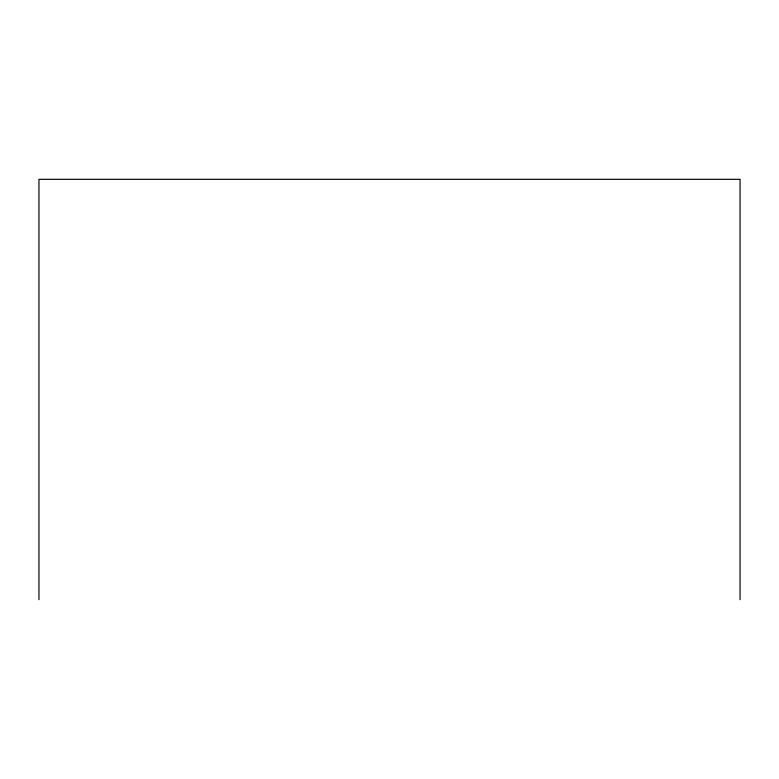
<?xml version="1.0" encoding="UTF-8"?>
<svg xmlns="http://www.w3.org/2000/svg" width="779" height="779" viewBox="0 0 779 779"><rect width="100%" height="100%" fill="white"/><g stroke="black" fill="none" stroke-linecap="round" stroke-linejoin="round"><path stroke-width="1.17" d="M740.05 599.684L740.05 179.316L38.95 179.316L38.95 599.684"/></g></svg>
